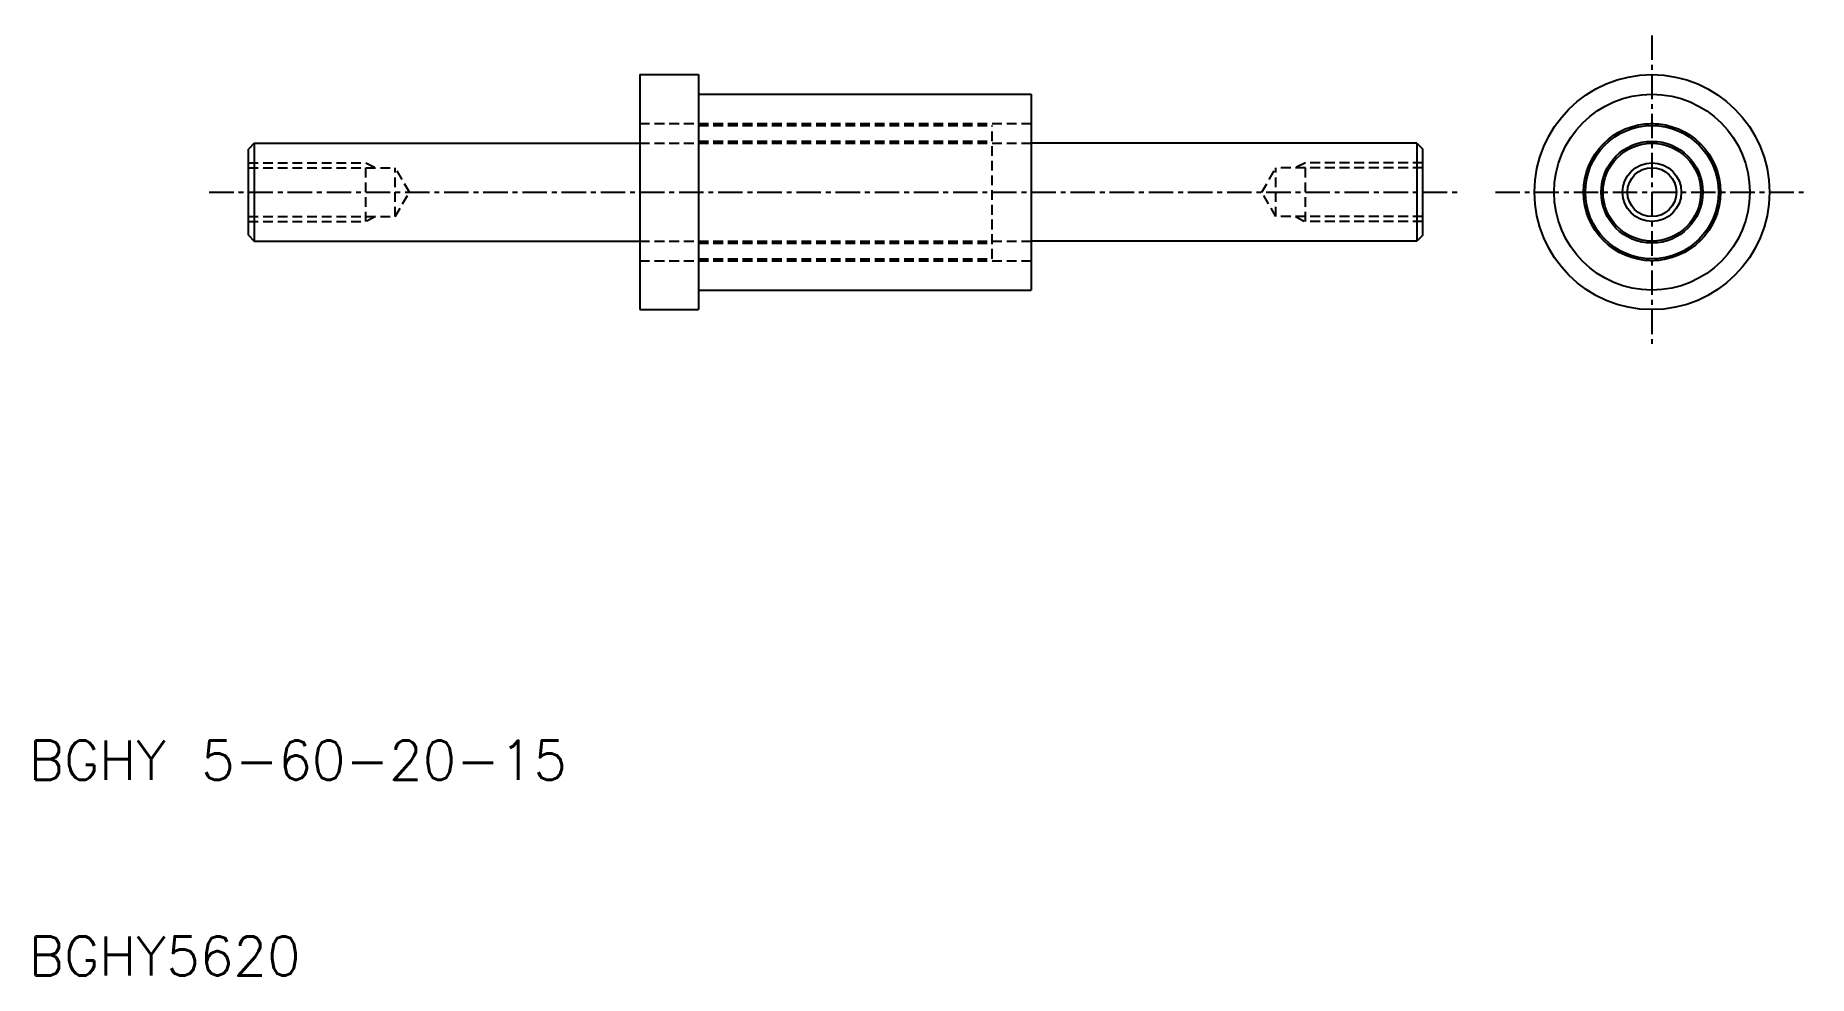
# Model space of a CAD drawing. Extents: x 514.5 to 605, y 432.5 to 480.5.
import ezdxf

# ---------------------------------------------------------------- set-up
doc = ezdxf.new("R2010")
doc.units = 0
doc.linetypes.add('CENTER', pattern=[2, 1.25, -0.25, 0.25, -0.25])
doc.linetypes.add('DASHED', pattern=[0.75, 0.5, -0.25])
doc.layers.get('0').update_dxf_attribs({"linetype": 'CONTINUOUS'})
doc.layers.add('CENTER', color=1, linetype='CENTER')
doc.styles.get("Standard").update_dxf_attribs({"font": 'txt.shx', "bigfont": 'bigfont.shx'})

msp = doc.modelspace()

# ---------------------------------------------------------------- linework, layer by layer
at = {"color": 7, "linetype": 'CONTINUOUS'}
for p, q in [((545.337, 478.485), (545.337, 466.485)), ((545.337, 478.485), (548.337, 478.485)), ((548.337, 478.485), (548.337, 466.485)), ((548.337, 477.485), (565.337, 477.485)), ((565.337, 477.485), (565.337, 467.485)), ((525.637, 474.985), (525.337, 474.685)), ((525.637, 474.985), (545.337, 474.985)), ((525.637, 474.985), (525.637, 469.985)), ((585.037, 474.985), (565.337, 474.985)), ((585.037, 474.985), (585.037, 469.985)), ((585.037, 474.985), (585.337, 474.685)), ((525.337, 470.285), (525.337, 474.685)), ((585.337, 470.285), (585.337, 474.685)), ((525.337, 470.285), (525.637, 469.985)), ((585.337, 470.285), (585.037, 469.985)), ((525.637, 469.985), (545.337, 469.985)), ((585.037, 469.985), (565.337, 469.985)), ((548.337, 467.485), (565.337, 467.485)), ((545.337, 466.485), (548.337, 466.485))]:
    msp.add_line(p, q, dxfattribs=at)
at = {"color": 3, "linetype": 'DASHED'}
for p, q in [((545.337, 475.985), (565.337, 475.985)), ((548.337, 475.885), (563.337, 475.885)), ((563.337, 469.085), (563.337, 475.885)), ((545.337, 474.985), (565.337, 474.985)), ((548.337, 475.085), (563.337, 475.085)), ((525.337, 473.985), (531.337, 473.985)), ((531.337, 470.985), (531.337, 473.985)), ((531.337, 473.985), (531.837, 473.735)), ((579.337, 473.985), (578.837, 473.735)), ((585.337, 473.985), (579.337, 473.985)), ((579.337, 470.985), (579.337, 473.985)), ((525.337, 473.735), (532.837, 473.735)), ((532.837, 471.235), (532.837, 473.735)), ((533.559, 472.485), (532.837, 473.735)), ((577.116, 472.485), (577.837, 473.735)), ((585.337, 473.735), (577.837, 473.735)), ((577.837, 471.235), (577.837, 473.735)), ((532.837, 471.235), (533.559, 472.485)), ((577.837, 471.235), (577.116, 472.485)), ((525.337, 471.235), (532.837, 471.235)), ((531.837, 471.235), (531.337, 470.985)), ((585.337, 471.235), (577.837, 471.235)), ((578.837, 471.235), (579.337, 470.985)), ((525.337, 470.985), (531.337, 470.985)), ((585.337, 470.985), (579.337, 470.985)), ((545.337, 469.985), (565.337, 469.985)), ((548.337, 469.885), (563.337, 469.885)), ((545.337, 468.985), (565.337, 468.985)), ((548.337, 469.085), (563.337, 469.085))]:
    msp.add_line(p, q, dxfattribs=at)
at = {"color": 7, "linetype": 'CONTINUOUS'}
for radius in [6, 5, 3.5, 3.4, 2.6, 2.5, 1.25]:
    msp.add_circle((597.046, 472.485), radius, dxfattribs=at)
at = {"color": 3, "linetype": 'CONTINUOUS'}
msp.add_circle((597.046, 472.485), 1.5, dxfattribs=at)
at = {"color": 7, "linetype": 'CONTINUOUS'}
for centre, start, end in [((597.046, 475.485), 50.35389, 129.64611), ((597.046, 475.485), 236.09874, 303.90126), ((594.448, 473.985), 110.35389, 189.64611), ((594.448, 473.985), 296.09874, 3.90126), ((599.644, 473.985), 176.09874, 243.90126), ((599.644, 473.985), 350.35389, 69.64611), ((594.448, 470.985), 170.35389, 249.64611), ((594.448, 470.985), 356.09874, 63.90126), ((599.644, 470.985), 116.09874, 183.90126), ((599.644, 470.985), 290.35389, 9.64611), ((597.046, 469.485), 56.09874, 123.90126), ((597.046, 469.485), 230.35389, 309.64611)]:
    msp.add_arc(centre, 0.5, start, end, dxfattribs=at)
at = {"layer": 'CENTER', "color": 1, "linetype": 'CENTER'}
for p, q in [((597.046, 480.485), (597.046, 464.485)), ((523.337, 472.485), (587.337, 472.485)), ((589.046, 472.485), (605.046, 472.485))]:
    msp.add_line(p, q, dxfattribs=at)

# ---------------------------------------------------------------- texts
at = {"color": 7, "linetype": 'CONTINUOUS'}
for s, p in [('BGHY 5-60-20-15', (514.113, 442.485)), ('BGHY5620', (514.113, 432.485))]:
    msp.add_text(s, height=2, dxfattribs=at).set_placement(p)

doc.saveas('drawing.dxf')
